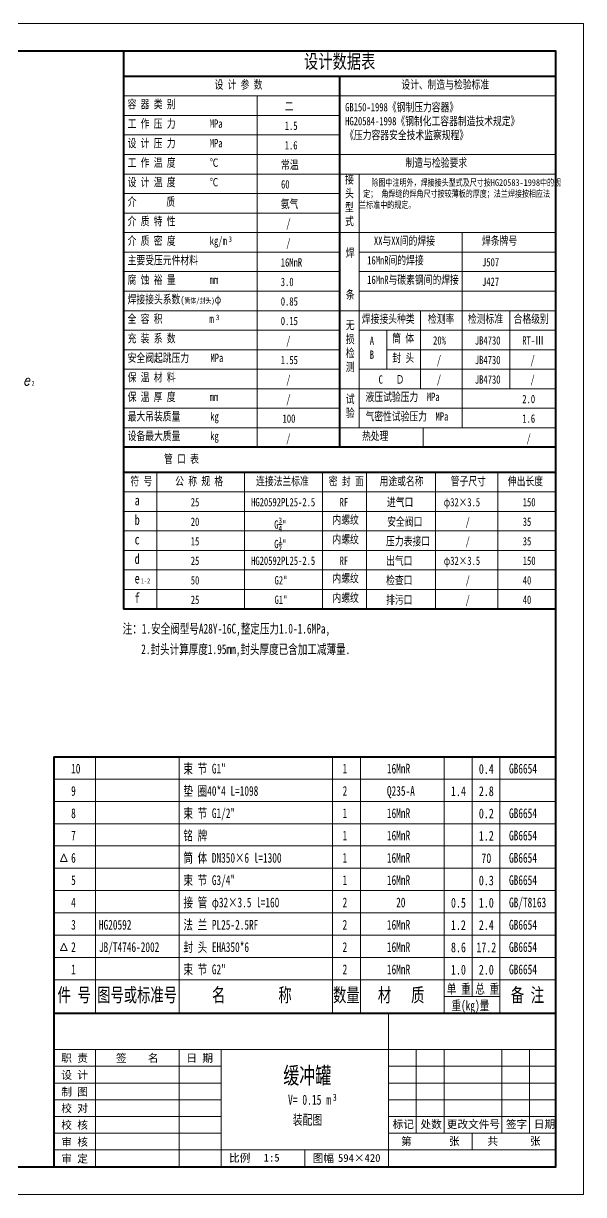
# Model space of a CAD drawing. Extents: x 588 to 8452, y -1551 to 3068.
# Drawn here: x 7448 to 8452, y 968 to 3068 of the extents above; entities that cross this region are included whole.
import ezdxf
from ezdxf.enums import TextEntityAlignment as Align

# ---------------------------------------------------------------- set-up
doc = ezdxf.new("R2010")
doc.units = 0
doc.header["$LTSCALE"] = 10
for name, color, linetype, lineweight in [('A 粗实线', 1, 'CONTINUOUS', 40), ('B 细实线', 7, 'CONTINUOUS', 18), ('C 文 字', 2, 'CONTINUOUS', 20), ('J 标注尺寸', 2, 'CONTINUOUS', 18)]:
    doc.layers.add(name, color=color, linetype=linetype, lineweight=lineweight)
doc.styles.add('HZTXT', font='SIMFANG.TTF', dxfattribs={"width": 0.75})
doc.styles.add('ITALICT', font='ITALICT.shx', dxfattribs={"width": 0.7})
doc.styles.add('标题中文', font='SIMFANG.TTF', dxfattribs={"width": 0.7})

msp = doc.modelspace()

# ---------------------------------------------------------------- linework, layer by layer
at = {"layer": 'A 粗实线'}
for p, q in [((7627.3, 3017.7), (7627.3, 2017.6)), ((8402.3, 2972.6), (7627.3, 2972.6)), ((8014.8, 2972.6), (8014.8, 2307.6)), ((8402.3, 2307.6), (7627.3, 2307.6)), ((8402.3, 2262.6), (7627.3, 2262.6)), ((8402.3, 2017.6), (7627.3, 2017.6)), ((7502.3, 1752.7), (8402.3, 1752.7)), ((7502.3, 1752.7), (7502.3, 1292.7)), ((7502.3, 1292.7), (8402.3, 1292.7))]:
    msp.add_line(p, q, dxfattribs=at)
at = {"layer": 'A 粗实线', "color": 1}
msp.add_line((7502.3, 1292.7), (7502.3, 1017.7), dxfattribs=at)
at = {"layer": 'A 粗实线', "color": 5}
msp.add_lwpolyline([(5607.3, 1017.7), (8402.3, 1017.7), (8402.3, 3017.7), (5607.3, 3017.7)], close=True, dxfattribs=at)
at = {"layer": 'B 细实线'}
for p, q in [((8402.3, 2937.6), (7627.3, 2937.6)), ((7867.3, 2937.6), (7867.3, 2307.6)), ((8014.8, 2902.6), (7627.3, 2902.6)), ((8014.8, 2867.6), (7627.3, 2867.6)), ((8402.3, 2832.6), (7627.3, 2832.6)), ((8402.3, 2797.6), (7627.3, 2797.6)), ((8049.8, 2797.6), (8049.8, 2342.6)), ((8014.8, 2762.6), (7627.3, 2762.6)), ((8014.8, 2727.6), (7627.3, 2727.6)), ((8049.8, 2692.6), (7627.3, 2692.6)), ((8402.3, 2692.6), (8049.8, 2692.6)), ((8234.8, 2692.6), (8234.8, 2342.6)), ((8014.8, 2657.6), (7627.3, 2657.6)), ((8402.3, 2657.6), (8049.8, 2657.6)), ((8014.8, 2622.6), (7627.3, 2622.6)), ((8402.3, 2622.6), (8049.8, 2622.6)), ((8014.8, 2587.6), (7627.3, 2587.6)), ((8402.3, 2587.6), (8049.8, 2587.6)), ((8402.3, 2552.6), (7627.3, 2552.6)), ((8159.8, 2552.6), (8159.8, 2412.6)), ((8319.8, 2552.6), (8319.8, 2412.6)), ((8014.8, 2517.6), (7627.3, 2517.6)), ((8402.3, 2517.6), (8049.8, 2517.6)), ((8099.8, 2517.6), (8099.8, 2447.6)), ((8014.8, 2482.6), (7627.3, 2482.6)), ((8402.3, 2482.6), (8099.8, 2482.6)), ((8014.8, 2447.6), (7627.3, 2447.6)), ((8402.3, 2447.6), (8049.8, 2447.6)), ((8402.3, 2412.6), (7627.3, 2412.6)), ((8014.8, 2377.6), (7627.3, 2377.6)), ((8402.3, 2377.6), (8049.8, 2377.6)), ((8402.3, 2342.6), (7627.3, 2342.6)), ((8164.6, 2342.6), (8164.6, 2307.6)), ((7687.3, 2262.6), (7687.3, 2017.6)), ((7844.3, 2262.6), (7844.3, 2017.6)), ((7983.9, 2262.6), (7983.9, 2017.6)), ((8062.9, 2262.6), (8062.9, 2017.6)), ((8186.6, 2262.6), (8186.6, 2017.6)), ((8298.3, 2262.6), (8298.3, 2017.6)), ((8402.3, 2227.6), (7627.3, 2227.6)), ((8402.3, 2192.6), (7627.3, 2192.6)), ((8402.3, 2157.6), (7627.3, 2157.6)), ((8402.3, 2122.6), (7627.3, 2122.6)), ((8402.3, 2087.6), (7627.3, 2087.6)), ((8402.3, 2052.6), (7627.3, 2052.6)), ((7577.3, 1292.7), (7577.3, 1752.7)), ((7727.3, 1292.7), (7727.3, 1752.7)), ((8002.3, 1292.7), (8002.3, 1752.7)), ((8052.3, 1292.7), (8052.3, 1752.7)), ((8202.3, 1292.7), (8202.3, 1752.7)), ((8252.3, 1322.7), (8252.3, 1752.7)), ((8302.3, 1292.7), (8302.3, 1752.7)), ((7502.3, 1712.7), (8402.3, 1712.7)), ((7502.3, 1672.7), (8402.3, 1672.7)), ((7502.3, 1632.7), (8402.3, 1632.7)), ((7502.3, 1592.7), (8402.3, 1592.7)), ((7502.3, 1552.7), (8402.3, 1552.7)), ((7502.3, 1512.7), (8402.3, 1512.7)), ((7502.3, 1472.7), (8402.3, 1472.7)), ((7502.3, 1432.7), (8402.3, 1432.7)), ((7502.3, 1392.7), (8402.3, 1392.7)), ((7502.3, 1352.7), (8402.3, 1352.7)), ((8202.3, 1322.7), (8302.3, 1322.7)), ((8102.3, 1292.7), (8102.3, 1017.7)), ((7502.3, 1227.7), (8402.3, 1227.7)), ((7577.3, 1227.7), (7577.3, 1017.7)), ((7727.3, 1227.7), (7727.3, 1017.7)), ((7802.3, 1227.7), (7802.3, 1017.7)), ((8152.3, 1227.7), (8152.3, 1077.7)), ((8202.3, 1227.7), (8202.3, 1077.7)), ((8305.5, 1227.7), (8305.5, 1077.7)), ((8355.5, 1227.7), (8355.5, 1077.7)), ((7502.3, 1197.7), (7802.3, 1197.7)), ((8102.3, 1197.7), (8402.3, 1197.7)), ((7502.3, 1167.7), (7802.3, 1167.7)), ((8102.3, 1167.7), (8402.3, 1167.7)), ((7502.3, 1137.7), (7802.3, 1137.7)), ((8102.3, 1137.7), (8402.3, 1137.7)), ((7502.3, 1107.7), (7802.3, 1107.7)), ((8102.3, 1107.7), (8402.3, 1107.7)), ((7502.3, 1077.7), (7802.3, 1077.7)), ((8102.3, 1077.7), (8402.3, 1077.7)), ((8252.3, 1047.7), (8252.3, 1077.7)), ((7502.3, 1047.7), (8402.3, 1047.7)), ((7952.3, 1047.7), (7952.3, 1017.7))]:
    msp.add_line(p, q, dxfattribs=at)
msp.add_lwpolyline([(5482.3, 967.7), (8452.3, 967.7), (8452.3, 3067.7), (5482.3, 3067.7)], close=True, dxfattribs=at)
at = {"layer": 'C 文 字'}
for p, q in [((7520.3, 1578.5), (7514.5, 1565.1)), ((7520.3, 1578.5), (7526.2, 1565.1)), ((7514.5, 1565.1), (7526.2, 1565.1)), ((7520.3, 1418.5), (7514.5, 1405.1)), ((7520.3, 1418.5), (7526.2, 1405.1)), ((7514.5, 1405.1), (7526.2, 1405.1))]:
    msp.add_line(p, q, dxfattribs=at)

# ---------------------------------------------------------------- texts
at = {"layer": 'C 文 字', "style": 'ITALICT', "width": 0.8}
msp.add_text('e', height=20, dxfattribs=at).set_placement((7447.4, 2418.4))
at = {"layer": 'C 文 字', "style": 'HZTXT', "width": 0.75}
for s, p in [('0.4', (8277.9, 1730.8)), ('1.4', (8227.9, 1690.8)), ('2.8', (8277.9, 1690.8)), ('0.2', (8277.9, 1650.8)), ('1.2', (8277.9, 1610.8)), ('70', (8277.9, 1570.8)), ('0.3', (8277.9, 1530.8)), ('0.5', (8227.9, 1490.8)), ('1.0', (8277.9, 1490.8)), ('1.2', (8227.9, 1450.8)), ('2.4', (8277.9, 1450.8)), ('8.6', (8227.9, 1410.8)), ('17.2', (8277.9, 1410.8)), ('1.0', (8227.9, 1370.8)), ('2.0', (8277.9, 1370.8))]:
    msp.add_text(s, height=17.5, dxfattribs=at).set_placement(p, align=Align.MIDDLE)
at = {"layer": 'C 文 字', "style": '标题中文', "oblique": 0.5}
msp.add_text('职 责', height=14, rotation=0.0959, dxfattribs=at).set_placement((7539.7, 1212.4), align=Align.MIDDLE_CENTER)
for s, p in [('签    名', (7652, 1212.9)), ('日 期', (7763.9, 1212.6)), ('设 计', (7539.7, 1182.4)), ('制 图', (7539.7, 1152.4)), ('校 对', (7539.7, 1122.9)), ('校 核', (7539.7, 1092.9)), ('标记', (8128.9, 1094.2)), ('处数', (8178.9, 1094.2)), ('更改文件号', (8254.7, 1094.2)), ('签字', (8332.1, 1094.2)), ('日期', (8382.1, 1094.2)), ('审 核', (7539.7, 1062.4)), ('第       张', (8177.4, 1063.8)), ('共      张', (8327.4, 1063.8)), ('审 定', (7539.7, 1032.4)), ('比例', (7835.6, 1033.7)), ('1:5', (7893, 1033.7)), ('图幅', (7985.6, 1033.2)), ('594×420', (8050, 1033.2))]:
    msp.add_text(s, height=14, rotation=0.0959, dxfattribs=at).set_placement(p, align=Align.MIDDLE)
at = {"layer": 'C 文 字', "attachment_point": 1, "style": 'HZTXT'}
for s, insert, char_height, width in [('设计数据表', (7951, 3012), 25, 387.5), ('设 计 参 数', (7790.6, 2965.5), 15, 240), ('设计、制造与检验标准', (8125.5, 2965.5), 15, 240), ('容 器 类 别', (7634.8, 2930.5), 15, 240), ('二', (7916.4, 2926.7), 15, 240), ('GB150-1998《钢制压力容器》\\PHG20584-1998《钢制化工容器制造技术规定》\\P《压力容器安全技术监察规程》', (8024.8, 2925), 15, 387.5), ('工 作 压 力        MPa', (7634.8, 2895.5), 15, 240), ('1.5', (7916.4, 2891.7), 15, 240), ('设 计 压 力        MPa', (7634.8, 2860.5), 15, 240), ('1.6', (7916.4, 2856.7), 15, 240), ('工 作 温 度        ℃', (7634.8, 2825.5), 15, 240), ('常温', (7909.8, 2821.7), 15, 240), (' 制造与检验要求', (8125.5, 2825.5), 15, 240), ('接\\P头\\P型\\P式', (8024.6, 2795.5), 15, 240), ('设 计 温 度        ℃', (7634.8, 2790.5), 15, 240), ('60', (7909.8, 2786.7), 15, 240), ('   除图中注明外，焊接接头型式及尺寸按HG20583-1998中的规\\P 定； 角焊缝的焊角尺寸按较薄板的厚度；法兰焊接按相应法兰标准中的规定。', (8049.8, 2788.4), 12, 352.5), ('介       质', (7634.8, 2755.5), 15, 240), ('氨气', (7909.4, 2751.7), 15, 240), ('介 质 特 性', (7634.8, 2720.5), 15, 240), ('/', (7919.2, 2716.7), 15, 240), ('介 质 密 度        kg/m', (7634.8, 2685.5), 15, 240), ('3', (7815.7, 2685.9), 10, 240), ('/', (7919.2, 2681.7), 15, 240), ('XX与XX间的焊接', (8076.4, 2685.5), 15, 240), ('焊条牌号', (8270.2, 2685.5), 15, 240), ('主要受压元件材料', (7634.8, 2650.5), 15, 240), ('16MnR', (7909.4, 2646.7), 15, 240), ('焊\\P\\P\\P条', (8026, 2663.8), 15, 240), ('16MnR间的焊接', (8064.3, 2650.5), 15, 240), ('J507', (8270.2, 2647), 15, 240), ('腐 蚀 裕 量        mm', (7634.8, 2615.5), 15, 240), ('3.0', (7909.4, 2611.7), 15, 240), ('16MnR与碳素钢间的焊接', (8064.3, 2615.5), 15, 240), ('J427', (8270.2, 2612), 15, 240), ('焊接接头系数{\\H0.8333x;(\\H0.8x;筒体/封头)}φ{\\H0.8333x;        } ', (7634.8, 2580.5), 15, 240), ('0.85', (7909.4, 2576.7), 15, 240), ('全 容 积           m', (7634.8, 2545.5), 15, 240), ('3', (7793.1, 2545.6), 10, 240), ('0.15', (7909.4, 2541.7), 15, 240), ('焊接接头种类', (8054.8, 2545.5), 15, 240), ('检测率', (8173.2, 2545.5), 15, 240), ('检测标准', (8245, 2545.5), 15, 240), ('合格级别', (8326.9, 2545.5), 15, 240), ('无\\P损\\P检\\P测', (8026, 2534.2), 15, 240), ('充 装 系 数', (7634.8, 2510.5), 15, 240), ('/', (7919.2, 2506.7), 15, 240), ('A\\PB', (8068.9, 2506.2), 15, 240), ('筒 体', (8109.4, 2510.5), 15, 240), ('20%', (8182.4, 2506.7), 15, 240), ('JB4730', (8257.4, 2506.7), 15, 240), ('RT-Ⅲ', (8342.4, 2506.7), 15, 240), ('安全阀起跳压力     MPa', (7634.8, 2475.5), 15, 240), ('1.55', (7909.4, 2471.7), 15, 240), ('封 头', (8109.4, 2475.5), 15, 240), ('/', (8189.1, 2471.7), 15, 240), ('JB4730', (8257.4, 2471.7), 15, 240), ('/', (8357, 2471.7), 15, 240), ('保 温 材 料', (7634.8, 2440.5), 15, 240), ('/', (7919.2, 2436.7), 15, 240), ('C   Ｄ', (8084.7, 2436.7), 15, 240), ('/', (8189.1, 2436.7), 15, 240), ('JB4730', (8257.4, 2436.7), 15, 240), ('/', (8357, 2436.7), 15, 240), ('保 温 厚 度        mm', (7634.8, 2405.5), 15, 240), ('/', (7919.2, 2401.7), 15, 240), ('试\\P验', (8026, 2401.7), 15, 240), ('液压试验压力  MPa', (8061.3, 2405.5), 15, 240), ('2.0', (8342.4, 2401.7), 15, 240), ('最大吊装质量       kg', (7634.8, 2370.5), 15, 240), ('100', (7912.6, 2366.7), 15, 240), ('气密性试验压力  MPa', (8061.3, 2370.5), 15, 240), ('1.6', (8342.4, 2366.7), 15, 240), ('设备最大质量       kg', (7634.8, 2335.5), 15, 240), ('/', (7919.2, 2331.7), 15, 240), ('热处理', (8055, 2335.5), 15, 240), ('/', (8350.1, 2331.7), 15, 240), ('管 口 表', (7700.1, 2294.4), 15, 240), (' 符 号', (7632.1, 2254.4), 15, 240), ('公 称 规 格', (7720.1, 2254.4), 15, 240), ('连接法兰标准', (7865.1, 2254.4), 15, 240), ('密 封 面', (7995.5, 2254.4), 15, 240), ('用途或名称', (8086.5, 2254.4), 15, 240), ('管子尺寸', (8214.1, 2254.4), 15, 240), ('伸出长度', (8316.5, 2254.4), 15, 240), ('a', (7647.3, 2221.5), 18, 288), ('25', (7748, 2216.7), 15, 240), ('HG20592PL25-2.5', (7856.2, 2216.7), 15, 240), ('RF', (8014.8, 2216.7), 15, 240), ('进气口', (8099.7, 2216.7), 15, 240), ('φ32×3.5', (8201.5, 2216.7), 15, 240), ('150', (8343.2, 2216.7), 15, 240), ('b', (7647.3, 2186.5), 18, 288), ('内螺纹', (8002, 2185.2), 15, 240), ('安全阀口', (8100.2, 2181.7), 15, 240), ('20', (7748, 2181.7), 15, 240), ('\\A1;G{\\H0.7x;\\S3/4;}"', (7897.6, 2181.7), 15, 240), ('/', (8240.7, 2181.7), 15, 240), ('35', (8343.2, 2181.7), 15, 240), ('c', (7647.3, 2151.5), 18, 288), ('15', (7748, 2146.7), 15, 240), ('\\A1;G{\\H0.7x;\\S1/2;}"', (7897.6, 2146.7), 15, 240), ('内螺纹', (8002, 2150.2), 15, 240), ('压力表接口', (8098.2, 2146.7), 15, 240), ('/', (8240.7, 2146.7), 15, 240), ('35', (8343.2, 2146.7), 15, 240), ('d ', (7647.3, 2116.5), 18, 288), ('25', (7748, 2111.7), 15, 240), ('HG20592PL25-2.5', (7856.2, 2111.7), 15, 240), ('RF', (8014.8, 2111.7), 15, 240), ('出气口', (8098.2, 2111.7), 15, 240), ('φ32×3.5', (8201.5, 2111.7), 15, 240), ('150', (8343.2, 2111.7), 15, 240), ('内螺纹', (8002, 2080.2), 15, 240), ('检查口', (8098.2, 2076.7), 15, 240), ('e', (7647.3, 2081.5), 18, 288), ('1-2', (7658.6, 2072.5), 9, 144), ('50', (7748, 2076.7), 15, 240), ('G2"', (7898.2, 2076.7), 15, 240), ('/', (8240.7, 2076.7), 15, 240), ('40', (8343.2, 2076.7), 15, 240), ('f', (7647.3, 2046.5), 18, 288), ('25', (7748, 2041.7), 15, 240), ('G1"', (7898.2, 2041.7), 15, 240), ('内螺纹', (8002, 2045.2), 15, 240), ('排污口', (8098.2, 2041.7), 15, 240), ('/', (8240.7, 2041.7), 15, 240), ('40', (8343.2, 2041.7), 15, 240)]:
    msp.add_mtext(s, dxfattribs=dict(at, insert=insert, char_height=char_height, width=width))
at = {"layer": 'J 标注尺寸', "style": '标题中文', "width": 0.7}
for s, height, p in [('2', 8.75, (7462.8, 2418)), ('注：1.安全阀型号A28Y-16C,整定压力1.0-1.6MPa,', 17.5, (7625.9, 1973.7)), ('2.封头计算厚度1.95mm,封头厚度已含加工减薄量.', 17.5, (7659.1, 1936.8)), ('10', 17.5, (7533.5, 1722.7)), ('束 节 G1"', 17.5, (7734.8, 1722.7)), ('1', 17.5, (8020.2, 1722.7)), ('16MnR', 17.5, (8099.7, 1722.7)), ('GB6654', 17.5, (8318.6, 1722.7)), ('垫 圈40*4 L=1098', 17.5, (7734.8, 1682.7)), ('9', 17.5, (7533.5, 1682.7)), ('2', 17.5, (8020.2, 1682.7)), ('Q235-A', 17.5, (8099.7, 1682.7)), ('8', 17.5, (7533.5, 1642.7)), ('束 节 G1/2"', 17.5, (7734.8, 1642.7)), ('1', 17.5, (8020.2, 1642.7)), ('16MnR', 17.5, (8099.7, 1642.7)), ('GB6654', 17.5, (8318.6, 1642.7)), ('7', 17.5, (7533.5, 1602.7)), ('铭 牌', 17.5, (7734.8, 1602.7)), ('1', 17.5, (8020.2, 1602.7)), ('16MnR', 17.5, (8099.7, 1602.7)), ('GB6654', 17.5, (8318.6, 1602.7)), ('6', 17.5, (7533.5, 1562.7)), ('筒 体 DN350×6 l=1300', 17.5, (7734.8, 1562.7)), ('1', 17.5, (8020.2, 1562.7)), ('16MnR', 17.5, (8099.7, 1562.7)), ('GB6654', 17.5, (8318.6, 1562.7)), ('5', 17.5, (7533.5, 1522.7)), ('束 节 G3/4"', 17.5, (7734.8, 1522.7)), ('1', 17.5, (8020.2, 1522.7)), ('16MnR', 17.5, (8099.7, 1522.7)), ('GB6654', 17.5, (8318.6, 1522.7)), ('4', 17.5, (7533.5, 1482.7)), ('接 管 φ32×3.5 l=160', 17.5, (7734.8, 1482.7)), ('2', 17.5, (8020.2, 1482.7)), ('20', 17.5, (8116.2, 1482.7)), ('GB/T8163', 17.5, (8318.6, 1482.7)), ('3', 17.5, (7533.5, 1442.7)), ('HG20592', 17.5, (7583.3, 1442.7)), ('法 兰 PL25-2.5RF', 17.5, (7734.8, 1442.7)), ('2', 17.5, (8020.2, 1442.7)), ('16MnR', 17.5, (8099.7, 1442.7)), ('GB6654', 17.5, (8318.6, 1442.7)), ('2', 17.5, (7533.5, 1402.7)), ('JB/T4746-2002', 17.5, (7583.3, 1402.7)), ('封 头 EHA350*6', 17.5, (7734.8, 1402.7)), ('2', 17.5, (8020.2, 1402.7)), ('16MnR', 17.5, (8099.7, 1402.7)), ('GB6654', 17.5, (8318.6, 1402.7)), ('1', 17.5, (7533.5, 1362.7)), ('束 节 G2"', 17.5, (7734.8, 1362.7)), ('2', 17.5, (8020.2, 1362.7)), ('16MnR', 17.5, (8099.7, 1362.7)), ('GB6654', 17.5, (8318.6, 1362.7)), ('单 重', 17.5, (8207.2, 1327.9)), ('总 重', 17.5, (8258.1, 1327.9)), ('件 号', 24.99, (7509.1, 1313.1)), ('图号或标准号', 24.99, (7580.2, 1313.1)), ('名        称', 24.99, (7786, 1313.1)), ('数量', 24.99, (8003.1, 1313.1)), ('材   质', 24.99, (8083.5, 1313.1)), ('备 注', 24.99, (8321.8, 1313.1)), ('重(kg)量', 17.5, (8215.5, 1297.9)), ('缓冲罐', 29.99, (7913.9, 1166.3)), ('V= 0.15 m', 17.99, (7922.3, 1128.7)), ('3', 12.6, (8002.5, 1135.8)), ('装配图', 17.99, (7930.9, 1092.9))]:
    msp.add_text(s, height=height, dxfattribs=at).set_placement(p)

doc.saveas('drawing.dxf')
